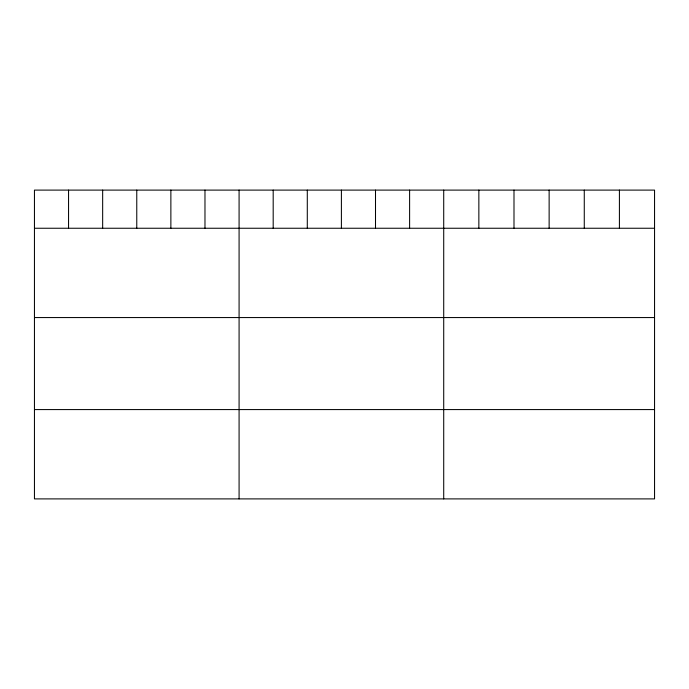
<?xml version="1.0" encoding="UTF-8"?>
<svg xmlns="http://www.w3.org/2000/svg" width="689" height="689" viewBox="0 0 689 689"><rect width="100%" height="100%" fill="white"/><g stroke="black" fill="none" stroke-linecap="round" stroke-linejoin="round"><path stroke-width="1.03" d="M654.55 228.248L654.55 498.896L34.45 498.896L34.45 190.104L654.55 190.104L654.55 228.248L34.45 228.248M34.45 317.56L654.55 317.56M34.45 409.576L654.55 409.576M619.411 190.104L619.411 228.248M584.272 190.104L584.272 228.248M549.133 190.104L549.133 228.248M513.994 190.104L513.994 228.248M478.855 190.104L478.855 228.248M443.716 190.104L443.716 498.896M409.611 190.104L409.611 228.248M375.505 190.104L375.505 228.248M341.399 190.104L341.399 228.248M307.294 190.104L307.294 228.248M273.188 190.104L273.188 228.248M239.083 190.104L239.083 498.896M204.977 190.104L204.977 228.248M170.872 190.104L170.872 228.248M136.767 190.104L136.767 228.248M102.661 190.104L102.661 228.248M68.555 190.104L68.555 228.248"/></g></svg>
